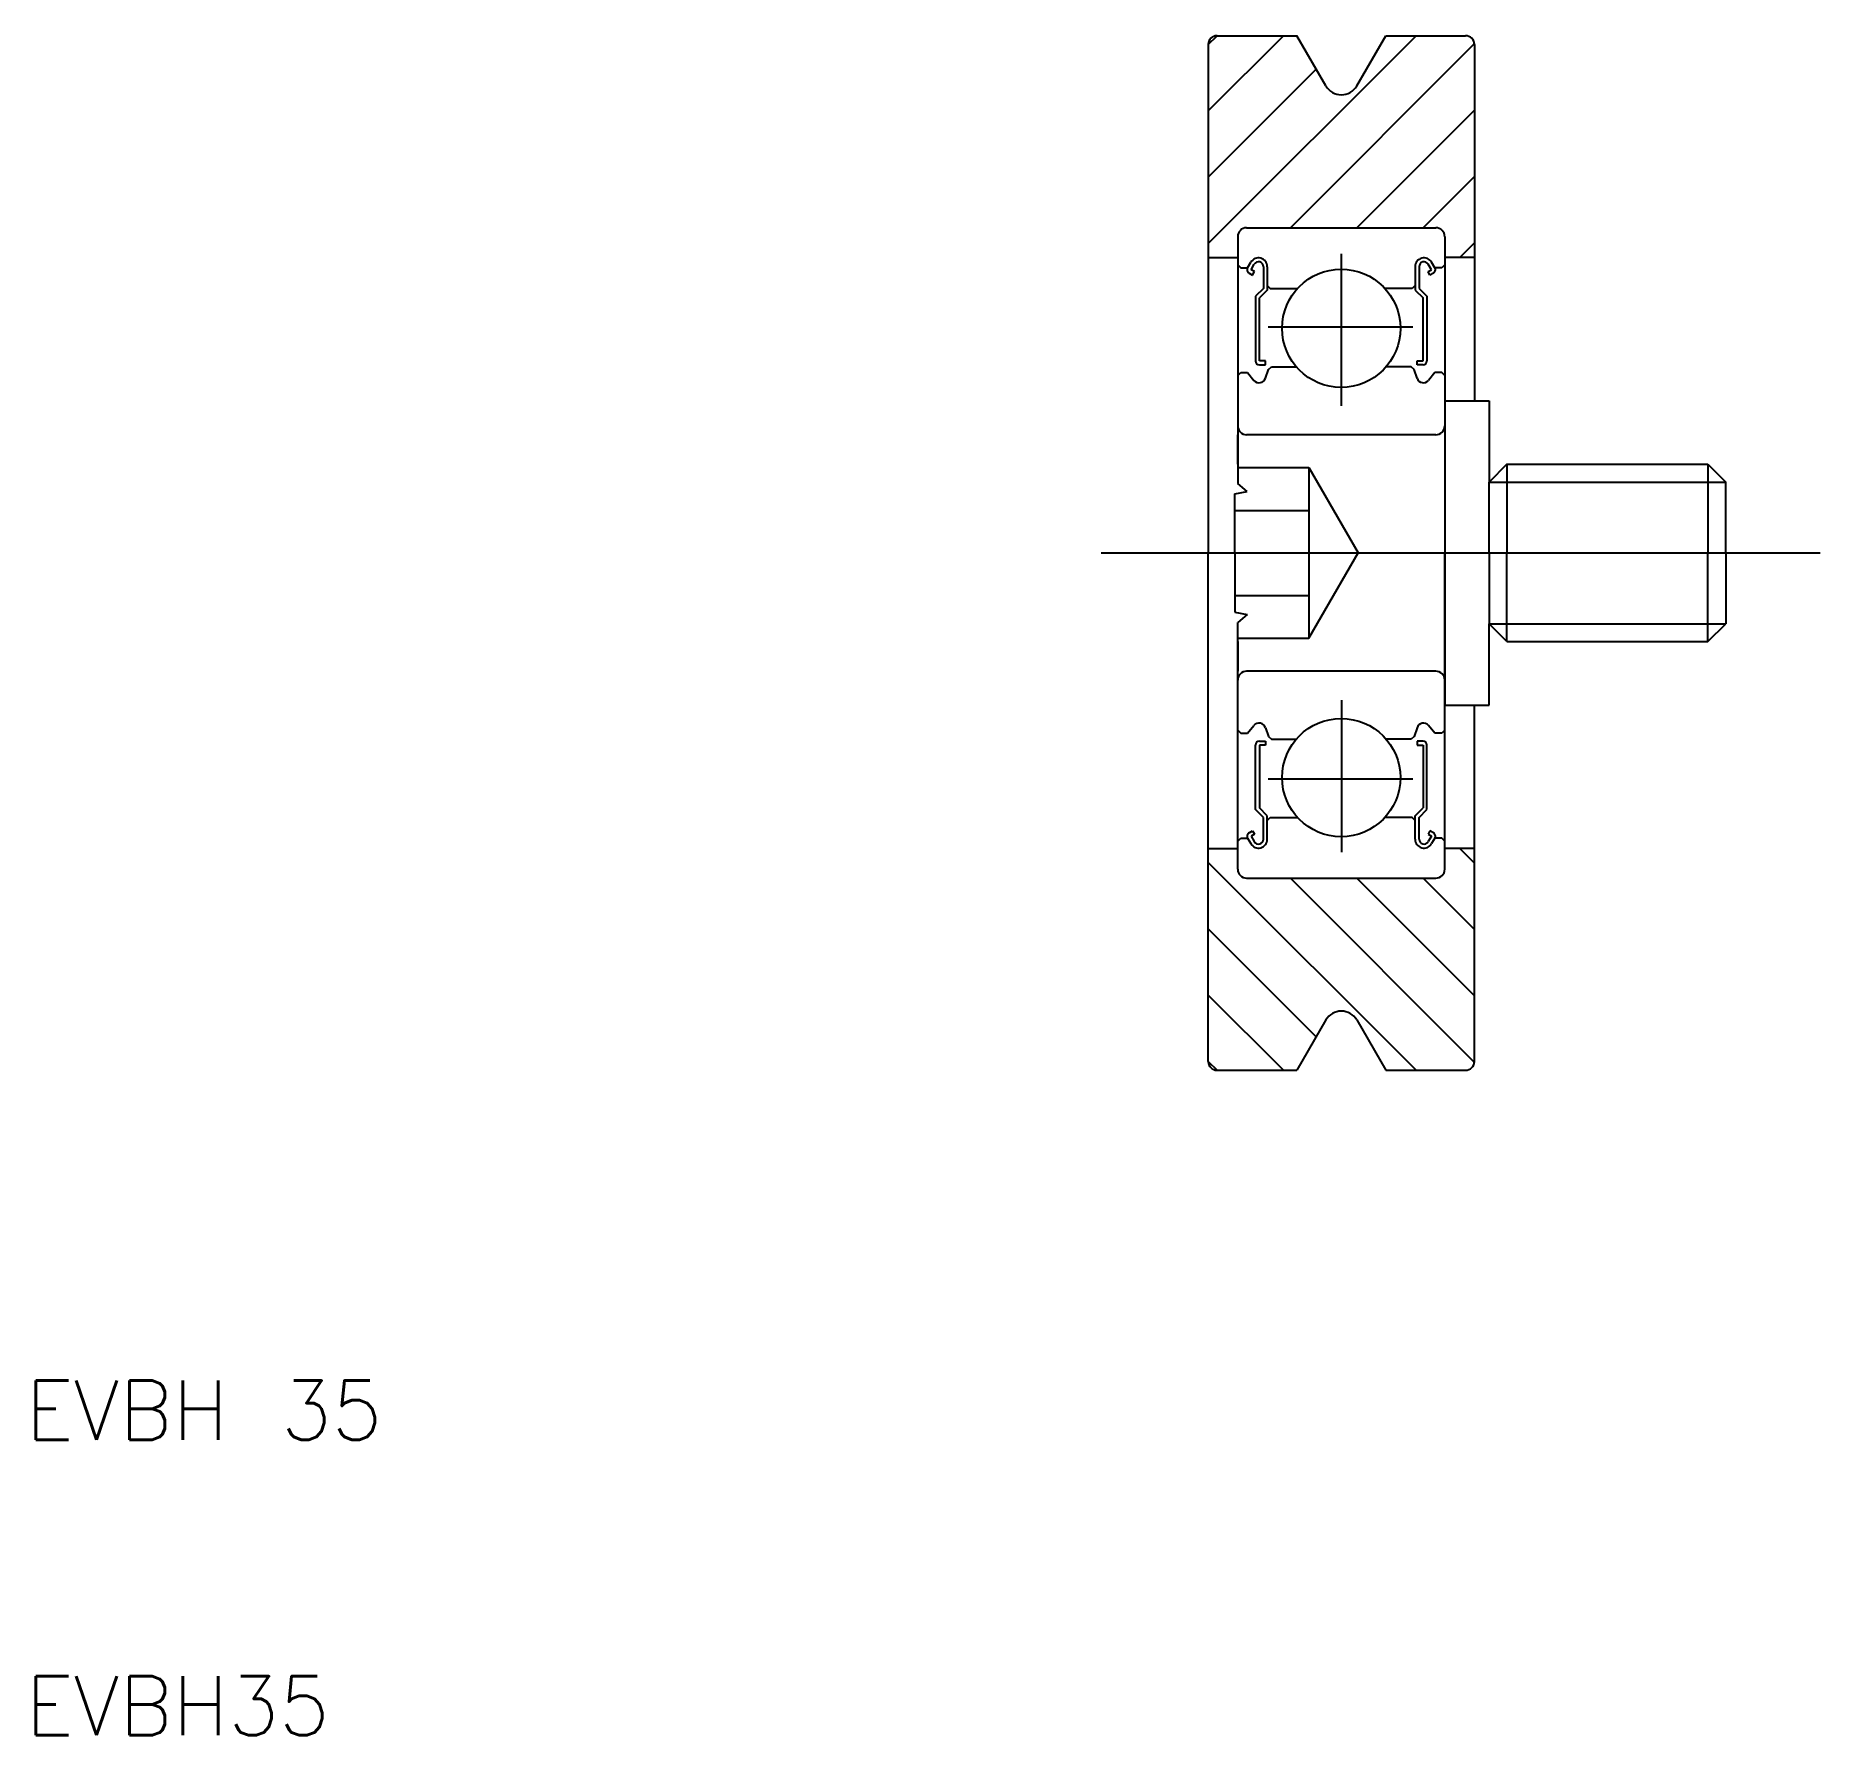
# Model space of a CAD drawing. Extents: x 10.3 to 70.7, y 10 to 67.5.
import ezdxf

# ---------------------------------------------------------------- set-up
doc = ezdxf.new("R2010")
doc.units = 0
doc.linetypes.add('CENTER', pattern=[50.8, 31.75, -6.35, 6.35, -6.35])
doc.linetypes.add('DASHED', pattern=[19.05, 12.7, -6.35])
doc.layers.get('0').update_dxf_attribs({"linetype": 'CONTINUOUS'})
doc.layers.add('CENTER', color=1, linetype='CENTER')
doc.styles.get("Standard").update_dxf_attribs({"font": 'txt.shx'})

msp = doc.modelspace()

# ---------------------------------------------------------------- linework, layer by layer
at = {"color": 3, "linetype": 'CONTINUOUS'}
for p, q in [((50, 67.201), (50.297, 67.5)), ((50, 64.957), (52.543, 67.5)), ((50, 60.467), (57.033, 67.5)), ((52.777, 61.001), (58.998, 67.222)), ((50, 62.712), (53.654, 66.366)), ((55.022, 61.001), (59, 64.979)), ((57.267, 61.001), (59, 62.734)), ((58.511, 60), (59, 60.489)), ((58.511, 40), (59, 39.511)), ((50, 39.533), (57.033, 32.5)), ((52.777, 38.999), (58.998, 32.778)), ((55.022, 38.999), (59, 35.021)), ((57.267, 38.999), (59, 37.266)), ((50, 37.288), (53.654, 33.634)), ((50, 35.043), (52.543, 32.5)), ((50, 32.799), (50.297, 32.5))]:
    msp.add_line(p, q, dxfattribs=at)
at = {"color": 7, "linetype": 'CONTINUOUS'}
for p, q in [((50, 67.201), (50, 50)), ((50.299, 67.5), (52.999, 67.5)), ((53.98, 65.8), (52.999, 67.5)), ((55.02, 65.8), (56.001, 67.5)), ((56.001, 67.5), (58.701, 67.5)), ((59, 67.201), (59, 55.147)), ((51.297, 61), (57.697, 61)), ((51, 60.702), (51, 52.349)), ((57.997, 60.7), (57.997, 50)), ((50, 60), (51, 60)), ((51.33, 59.65), (51.439, 59.834)), ((51.446, 59.583), (51.554, 59.767)), ((57.548, 59.583), (57.439, 59.767)), ((57.664, 59.65), (57.555, 59.834)), ((59, 60), (57.997, 60)), ((50.997, 59.75), (51.097, 59.65)), ((51.097, 59.65), (51.33, 59.65)), ((51.379, 59.468), (51.494, 59.401)), ((51.561, 59.517), (51.446, 59.583)), ((51.494, 59.401), (51.561, 59.517)), ((51.864, 59.684), (51.864, 58.95)), ((51.997, 59.684), (51.997, 58.895)), ((56.997, 59.684), (56.997, 58.895)), ((57.13, 59.684), (57.13, 58.95)), ((57.433, 59.517), (57.548, 59.583)), ((57.499, 59.401), (57.433, 59.517)), ((57.615, 59.468), (57.499, 59.401)), ((57.897, 59.65), (57.664, 59.65)), ((57.997, 59.75), (57.897, 59.65)), ((51.864, 58.95), (51.597, 58.683)), ((51.597, 58.683), (51.597, 56.498)), ((51.997, 58.895), (51.73, 58.628)), ((51.73, 56.498), (51.73, 58.628)), ((51.997, 59.05), (52.097, 58.95)), ((52.097, 58.95), (53.021, 58.95)), ((56.897, 58.95), (55.972, 58.95)), ((56.997, 59.05), (56.897, 58.95)), ((56.997, 58.895), (57.263, 58.628)), ((57.13, 58.95), (57.397, 58.683)), ((57.263, 56.498), (57.263, 58.628)), ((57.397, 58.683), (57.397, 56.498)), ((51.93, 56.498), (51.73, 56.498)), ((51.73, 56.365), (51.93, 56.365)), ((51.93, 56.365), (51.93, 56.498)), ((51.93, 55.917), (52.035, 56.206)), ((52.035, 56.206), (52.135, 56.3)), ((52.135, 56.3), (52.977, 56.3)), ((56.858, 56.3), (56.017, 56.3)), ((56.958, 56.206), (56.858, 56.3)), ((57.064, 55.917), (56.958, 56.206)), ((57.064, 56.365), (57.064, 56.498)), ((57.064, 56.498), (57.263, 56.498)), ((57.263, 56.365), (57.064, 56.365)), ((50.997, 56), (51.097, 56.1)), ((51.097, 56.1), (51.33, 56.1)), ((51.33, 56.1), (51.545, 55.838)), ((57.664, 56.1), (57.449, 55.838)), ((57.897, 56.1), (57.664, 56.1)), ((57.997, 56), (57.897, 56.1)), ((57.997, 55.147), (58.999, 55.147)), ((57.997, 55.147), (57.997, 44.853)), ((58.999, 55.147), (59.5, 55.147)), ((59.5, 55.147), (59.5, 52.4)), ((51, 53), (51, 54)), ((57.697, 54), (51.297, 54)), ((51, 53), (51, 52.349)), ((60.1, 53), (59.5, 52.4)), ((60.1, 53), (60.1, 50)), ((60.1, 53), (66.9, 53)), ((66.9, 53), (66.9, 50)), ((66.9, 53), (67.5, 52.4)), ((50.901, 51.999), (51.313, 52.079)), ((50.901, 50), (50.901, 51.999)), ((51.313, 52.079), (51, 52.349)), ((59.5, 50), (59.5, 52.4)), ((67.5, 50), (67.5, 52.4)), ((50, 32.799), (50, 50)), ((50.901, 50), (50.901, 48.001)), ((57.997, 39.3), (57.997, 50)), ((59.5, 50), (59.5, 47.6)), ((60.1, 47), (60.1, 50)), ((66.9, 47), (66.9, 50)), ((67.5, 50), (67.5, 47.6)), ((50.901, 48.001), (51.313, 47.921)), ((51.313, 47.921), (51, 47.651)), ((51, 39.298), (51, 47.651)), ((51, 47), (51, 47.651)), ((59.5, 44.853), (59.5, 47.6)), ((60.1, 47), (59.5, 47.6)), ((66.9, 47), (67.5, 47.6)), ((51, 47), (51, 46)), ((60.1, 47), (66.9, 47)), ((57.697, 46), (51.297, 46)), ((57.997, 44.853), (58.999, 44.853)), ((58.999, 44.853), (59.5, 44.853)), ((59, 32.799), (59, 44.853)), ((51.33, 43.9), (51.545, 44.162)), ((51.93, 44.083), (52.035, 43.794)), ((57.064, 44.083), (56.958, 43.794)), ((57.664, 43.9), (57.449, 44.162)), ((57.997, 44.65), (57.997, 44.65)), ((50.997, 44), (51.097, 43.9)), ((51.097, 43.9), (51.33, 43.9)), ((51.597, 41.317), (51.597, 43.502)), ((51.73, 43.635), (51.93, 43.635)), ((51.93, 43.502), (51.73, 43.502)), ((51.73, 43.502), (51.73, 41.372)), ((51.93, 43.635), (51.93, 43.502)), ((52.035, 43.794), (52.135, 43.7)), ((52.135, 43.7), (52.977, 43.7)), ((56.858, 43.7), (56.017, 43.7)), ((56.958, 43.794), (56.858, 43.7)), ((57.064, 43.635), (57.064, 43.502)), ((57.263, 43.635), (57.064, 43.635)), ((57.064, 43.502), (57.263, 43.502)), ((57.263, 43.502), (57.263, 41.372)), ((57.397, 41.317), (57.397, 43.502)), ((57.897, 43.9), (57.664, 43.9)), ((57.997, 44), (57.897, 43.9)), ((57.997, 41.975), (57.997, 41.975)), ((51.864, 41.05), (51.597, 41.317)), ((51.997, 41.105), (51.73, 41.372)), ((51.864, 40.316), (51.864, 41.05)), ((51.997, 40.316), (51.997, 41.105)), ((51.997, 40.95), (52.097, 41.05)), ((52.097, 41.05), (53.021, 41.05)), ((56.897, 41.05), (55.972, 41.05)), ((56.997, 40.95), (56.897, 41.05)), ((56.997, 41.105), (57.263, 41.372)), ((56.997, 40.316), (56.997, 41.105)), ((57.13, 41.05), (57.397, 41.317)), ((57.13, 40.316), (57.13, 41.05)), ((51.379, 40.532), (51.494, 40.599)), ((51.561, 40.483), (51.446, 40.417)), ((51.494, 40.599), (51.561, 40.483)), ((57.499, 40.599), (57.433, 40.483)), ((57.433, 40.483), (57.548, 40.417)), ((57.615, 40.532), (57.499, 40.599)), ((50, 40), (51, 40)), ((50.997, 40.25), (51.097, 40.35)), ((51.097, 40.35), (51.33, 40.35)), ((51.33, 40.35), (51.439, 40.166)), ((51.446, 40.417), (51.554, 40.233)), ((57.548, 40.417), (57.439, 40.233)), ((57.664, 40.35), (57.555, 40.166)), ((57.897, 40.35), (57.664, 40.35)), ((57.997, 40.25), (57.897, 40.35)), ((59, 40), (57.997, 40)), ((51.297, 39), (57.697, 39)), ((53.98, 34.2), (52.999, 32.5)), ((55.02, 34.2), (56.001, 32.5)), ((50.299, 32.5), (52.999, 32.5)), ((56.001, 32.5), (58.701, 32.5))]:
    msp.add_line(p, q, dxfattribs=at)
at = {"color": 3, "linetype": 'DASHED'}
for p, q in [((51, 52.887), (53.4, 52.887)), ((53.4, 52.887), (55.067, 50)), ((53.4, 52.887), (53.4, 47.113)), ((50.901, 51.442), (53.4, 51.442)), ((53.4, 47.113), (55.067, 50)), ((50.901, 48.558), (53.4, 48.558)), ((51, 47.113), (53.4, 47.113))]:
    msp.add_line(p, q, dxfattribs=at)
at = {"color": 3}
for p, q in [((59.5, 52.4), (67.5, 52.4)), ((59.5, 47.6), (67.5, 47.6))]:
    msp.add_line(p, q, dxfattribs=at)
at = {"color": 7, "linetype": 'CONTINUOUS'}
for centre in [(54.497, 57.6), (54.497, 42.4)]:
    msp.add_circle(centre, 2, dxfattribs=at)
for centre, radius, start, end in [((50.299, 67.201), 0.299, 90, 180), ((58.701, 67.201), 0.299, 0, 90), ((54.5, 66.1), 0.6, 210, 330), ((51.297, 60.7), 0.3, 90, 180), ((57.697, 60.7), 0.3, 0, 90), ((51.698, 59.684), 0.299, 0, 150.00017), ((51.698, 59.684), 0.166, 0, 150.00436), ((57.296, 59.684), 0.299, 29.99983, 180), ((57.296, 59.684), 0.166, 29.99564, 180), ((51.446, 59.583), 0.133, 149.9969, 240.00125), ((57.548, 59.583), 0.133, 299.99875, 30.0031), ((51.73, 56.498), 0.133, 180.00005, 270.00003), ((57.263, 56.498), 0.133, 269.99997, 359.99995), ((51.716, 55.981), 0.224, 220.00096, 343.1517), ((57.278, 55.981), 0.224, 196.8483, 319.99904), ((51.297, 54.3), 0.3, 180, 270), ((57.697, 54.3), 0.3, 270, 0), ((51.297, 45.7), 0.3, 90, 180), ((57.697, 45.7), 0.3, 0, 90), ((51.716, 44.019), 0.224, 16.8483, 139.99904), ((57.278, 44.019), 0.224, 40.00096, 163.1517), ((51.73, 43.502), 0.133, 89.99997, 179.99995), ((57.263, 43.502), 0.133, 0.00005, 90.00003), ((51.446, 40.417), 0.133, 119.99875, 210.0031), ((57.548, 40.417), 0.133, 329.9969, 60.00125), ((51.698, 40.316), 0.299, 209.99983, 0), ((51.698, 40.316), 0.166, 209.99564, 0), ((57.296, 40.316), 0.299, 180, 330.00017), ((57.296, 40.316), 0.166, 180, 330.00436), ((51.297, 39.3), 0.3, 180, 270), ((57.697, 39.3), 0.3, 270, 0), ((54.5, 33.9), 0.6, 30, 150), ((50.299, 32.799), 0.299, 180, 270), ((58.701, 32.799), 0.299, 270, 0)]:
    msp.add_arc(centre, radius, start, end, dxfattribs=at)
at = {"layer": 'CENTER', "color": 1, "linetype": 'CENTER'}
for p, q in [((54.501, 54.982), (54.501, 60.122)), ((52.027, 57.647), (56.916, 57.647)), ((46.38, 50), (70.7, 50)), ((54.501, 45.018), (54.501, 39.878)), ((52.027, 42.353), (56.916, 42.353))]:
    msp.add_line(p, q, dxfattribs=at)

# ---------------------------------------------------------------- texts
at = {"color": 7, "linetype": 'CONTINUOUS'}
for s, p in [('EVBH 35', (10, 20)), ('EVBH35', (10, 10))]:
    msp.add_text(s, height=2, dxfattribs=at).set_placement(p)

doc.saveas('drawing.dxf')
